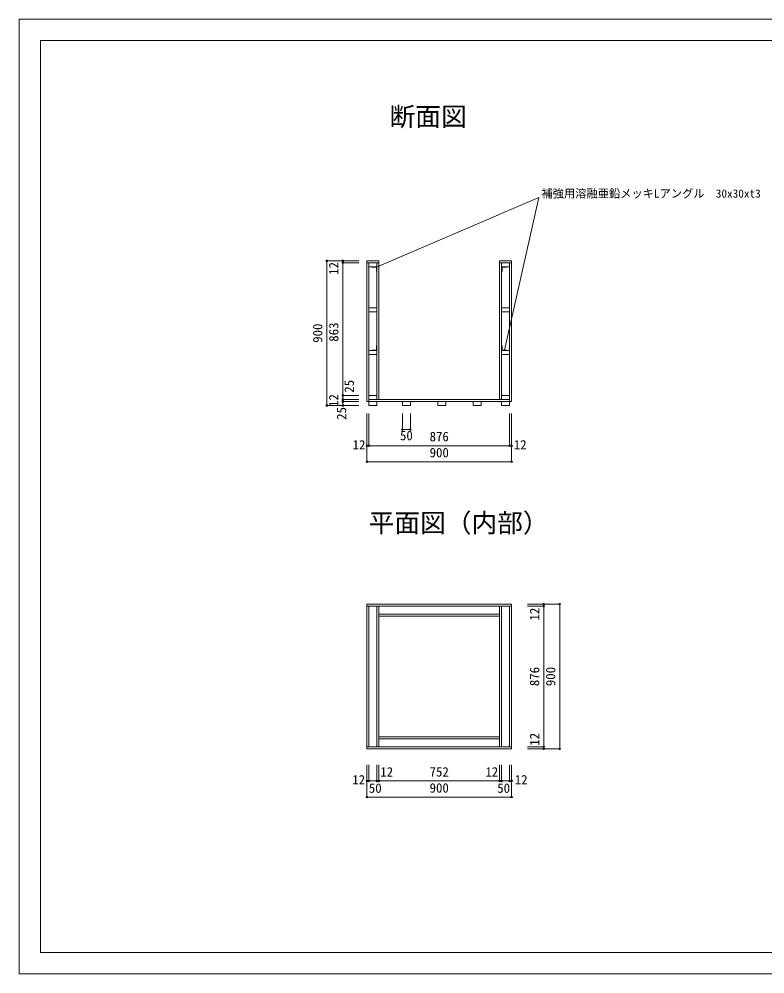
# Model space of a CAD drawing. Units: millimetres, scale not verified, with parts at other scales. Extents: x -6300 to 6300, y -4455 to 4455.
# Drawn here: x -6300 to 663, y -4455 to 4455 of the extents above; entities that cross this region are included whole.
import ezdxf
from ezdxf.enums import TextEntityAlignment as Align

# ---------------------------------------------------------------- set-up
doc = ezdxf.new("R2010")
doc.units = ezdxf.units.MM
doc.header["$LTSCALE"] = 30
doc.header["$PDMODE"] = 32
doc.header["$PDSIZE"] = 15
doc.layers.add('0-0', color=7, linetype='Continuous', lineweight=18)
doc.layers.add('1-0', color=7, linetype='Continuous', lineweight=18)
doc.styles.add('ＭＳ ゴシック', font='')
doc.styles.get('ＭＳ ゴシック').set_extended_font_data('MS Gothic')

msp = doc.modelspace()

# ---------------------------------------------------------------- linework, layer by layer
at = {"layer": '0-0'}
msp.add_line((-6100, -4255), (6100, -4255), dxfattribs=at)
msp.add_lwpolyline([(6300, 4455), (-6300, 4455), (-6300, -4455), (6300, -4455)], close=True, dxfattribs=at)
msp.add_lwpolyline([(6100, 4255), (-6100, 4255), (-6100, -4255)], dxfattribs=at)
at = {"layer": '1-0'}
for p, q in [((-2962.77, 2140.03), (-1447.25, 2790.72)), ((-1768.73, 1365.07), (-1447.25, 2790.72)), ((-3427.59, 2199.2), (-3427.59, 849.2)), ((-3427.59, 2199.2), (-3127.59, 2199.2)), ((-3277.59, 2199.2), (-3277.59, 2181.2)), ((-3277.59, 2199.2), (-3127.59, 2199.2)), ((-3277.59, 2181.2), (-3127.59, 2181.2)), ((-3277.59, 2181.2), (-3277.59, 886.7)), ((-3052.59, 2199.2), (-2941.59, 2199.2)), ((-3052.59, 2199.2), (-3052.59, 886.7)), ((-3052.59, 2181.2), (-2941.59, 2181.2)), ((-3034.59, 2181.2), (-3034.59, 886.7)), ((-3034.59, 2143.7), (-2959.59, 2143.7)), ((-3004.59, 2143.7), (-3004.59, 2139.2)), ((-3004.59, 2141.91), (-3002.81, 2143.7)), ((-2964.09, 2139.2), (-3004.59, 2139.2)), ((-3003.06, 2139.2), (-2998.56, 2143.7)), ((-2998.82, 2139.2), (-2994.32, 2143.7)), ((-2994.58, 2139.2), (-2990.08, 2143.7)), ((-2990.34, 2139.2), (-2985.84, 2143.7)), ((-2986.09, 2139.2), (-2981.59, 2143.7)), ((-2981.85, 2139.2), (-2977.35, 2143.7)), ((-2977.61, 2139.2), (-2973.11, 2143.7)), ((-2973.36, 2139.2), (-2968.86, 2143.7)), ((-2969.12, 2139.2), (-2964.62, 2143.7)), ((-2964.88, 2139.2), (-2960.38, 2143.7)), ((-2964.09, 2135.74), (-2959.59, 2140.24)), ((-2964.09, 2139.2), (-2964.09, 2098.7)), ((-2959.59, 2181.2), (-2959.59, 904.7)), ((-2941.59, 2199.2), (-2941.59, 904.7)), ((-1813.59, 2199.2), (-1702.59, 2199.2)), ((-1813.59, 2199.2), (-1813.59, 904.7)), ((-1813.59, 2181.2), (-1702.59, 2181.2)), ((-1795.59, 2181.2), (-1795.59, 904.7)), ((-1795.59, 2143.7), (-1720.59, 2143.7)), ((-1795.59, 2137.37), (-1789.26, 2143.7)), ((-1795.59, 2141.61), (-1793.5, 2143.7)), ((-1791.09, 2139.2), (-1750.59, 2139.2)), ((-1791.09, 2139.2), (-1791.09, 2098.7)), ((-1789.52, 2139.2), (-1785.02, 2143.7)), ((-1785.28, 2139.2), (-1780.78, 2143.7)), ((-1781.03, 2139.2), (-1776.53, 2143.7)), ((-1776.79, 2139.2), (-1772.29, 2143.7)), ((-1776.79, 2139.2), (-1772.29, 2143.7)), ((-1772.55, 2139.2), (-1768.05, 2143.7)), ((-1768.31, 2139.2), (-1763.81, 2143.7)), ((-1764.06, 2139.2), (-1759.56, 2143.7)), ((-1759.82, 2139.2), (-1755.32, 2143.7)), ((-1755.58, 2139.2), (-1751.08, 2143.7)), ((-1750.59, 2143.7), (-1750.59, 2139.2)), ((-1720.59, 2181.2), (-1720.59, 886.7)), ((-1702.59, 2199.2), (-1702.59, 886.7)), ((-2964.09, 2131.5), (-2959.59, 2136)), ((-2964.09, 2127.26), (-2959.59, 2131.76)), ((-2964.09, 2123.01), (-2959.59, 2127.51)), ((-2964.09, 2118.77), (-2959.59, 2123.27)), ((-2964.09, 2114.53), (-2959.59, 2119.03)), ((-2964.09, 2110.29), (-2959.59, 2114.79)), ((-2964.09, 2106.04), (-2959.59, 2110.54)), ((-2964.09, 2101.8), (-2959.59, 2106.3)), ((-2959.59, 2098.7), (-2964.09, 2098.7)), ((-2962.95, 2098.7), (-2959.59, 2102.06)), ((-1795.59, 2133.13), (-1791.09, 2137.63)), ((-1795.59, 2128.88), (-1791.09, 2133.38)), ((-1795.59, 2124.64), (-1791.09, 2129.14)), ((-1795.59, 2120.4), (-1791.09, 2124.9)), ((-1795.59, 2120.4), (-1791.09, 2124.9)), ((-1795.59, 2116.15), (-1791.09, 2120.65)), ((-1795.59, 2111.91), (-1791.09, 2116.41)), ((-1795.59, 2107.67), (-1791.09, 2112.17)), ((-1795.59, 2103.43), (-1791.09, 2107.93)), ((-1795.59, 2099.18), (-1791.09, 2103.68)), ((-1795.59, 2098.7), (-1791.09, 2098.7)), ((-3004.59, 1361.45), (-3004.59, 1365.95)), ((-2964.09, 1365.95), (-3004.59, 1365.95)), ((-3004.59, 1362.19), (-3000.83, 1365.95)), ((-3001.09, 1361.45), (-2996.59, 1365.95)), ((-2996.84, 1361.45), (-2992.34, 1365.95)), ((-2992.6, 1361.45), (-2988.1, 1365.95)), ((-2988.36, 1361.45), (-2983.86, 1365.95)), ((-2984.12, 1361.45), (-2979.62, 1365.95)), ((-2979.87, 1361.45), (-2975.37, 1365.95)), ((-2975.63, 1361.45), (-2971.13, 1365.95)), ((-2971.39, 1361.45), (-2966.89, 1365.95)), ((-2967.15, 1361.45), (-2959.59, 1369)), ((-2959.59, 1406.45), (-2964.09, 1406.45)), ((-2964.09, 1365.95), (-2964.09, 1406.45)), ((-2964.09, 1402.69), (-2960.33, 1406.45)), ((-2964.09, 1398.44), (-2959.59, 1402.94)), ((-2964.09, 1394.2), (-2959.59, 1398.7)), ((-2964.09, 1389.96), (-2959.59, 1394.46)), ((-2964.09, 1385.71), (-2959.59, 1390.21)), ((-2964.09, 1381.47), (-2959.59, 1385.97)), ((-2964.09, 1377.23), (-2959.59, 1381.73)), ((-2964.09, 1372.99), (-2959.59, 1377.49)), ((-2964.09, 1368.74), (-2959.59, 1373.24)), ((-2962.9, 1361.45), (-2959.59, 1364.76)), ((-1795.59, 1406.45), (-1791.09, 1406.45)), ((-1795.59, 1404.33), (-1793.48, 1406.45)), ((-1795.59, 1400.09), (-1791.09, 1404.59)), ((-1795.59, 1395.85), (-1791.09, 1400.35)), ((-1795.59, 1391.61), (-1791.09, 1396.11)), ((-1795.59, 1387.36), (-1791.09, 1391.86)), ((-1795.59, 1383.12), (-1791.09, 1387.62)), ((-1795.59, 1378.88), (-1791.09, 1383.38)), ((-1795.59, 1374.64), (-1791.09, 1379.14)), ((-1795.59, 1370.39), (-1791.09, 1374.89)), ((-1795.59, 1366.15), (-1791.09, 1370.65)), ((-1795.59, 1361.91), (-1791.09, 1366.41)), ((-1791.81, 1361.45), (-1787.31, 1365.95)), ((-1791.09, 1365.95), (-1791.09, 1406.45)), ((-1791.09, 1365.95), (-1750.59, 1365.95)), ((-1787.57, 1361.45), (-1783.07, 1365.95)), ((-1783.32, 1361.45), (-1778.82, 1365.95)), ((-1779.08, 1361.45), (-1774.58, 1365.95)), ((-1774.84, 1361.45), (-1770.34, 1365.95)), ((-1770.6, 1361.45), (-1766.1, 1365.95)), ((-1766.35, 1361.45), (-1761.85, 1365.95)), ((-1762.11, 1361.45), (-1757.61, 1365.95)), ((-1757.87, 1361.45), (-1753.37, 1365.95)), ((-1753.63, 1361.45), (-1750.59, 1364.48)), ((-1750.59, 1361.45), (-1750.59, 1365.95)), ((-3277.59, 904.7), (-3277.59, 942.2)), ((-3277.59, 942.2), (-3127.59, 942.2)), ((-3277.59, 886.7), (-3277.59, 904.7)), ((-3277.59, 904.7), (-3127.59, 904.7)), ((-3034.59, 942.2), (-2959.59, 942.2)), ((-3034.59, 904.7), (-1720.59, 904.7)), ((-1795.59, 942.2), (-1720.59, 942.2)), ((-3427.59, 849.2), (-3127.59, 849.2)), ((-3277.59, 886.7), (-3127.59, 886.7)), ((-3277.59, 886.7), (-3277.59, 849.2)), ((-3277.59, 886.7), (-3127.59, 886.7)), ((-3277.59, 849.2), (-3127.59, 849.2)), ((-3052.59, 886.7), (-1702.59, 886.7)), ((-3034.59, 886.7), (-3034.59, 849.2)), ((-1795.59, 886.7), (-1795.59, 849.2)), ((-1795.59, 849.2), (-1720.59, 849.2)), ((-1720.59, 886.7), (-1720.59, 849.2)), ((-3052.59, 324.2), (-3052.59, 774.2)), ((-3034.59, 474.2), (-3034.59, 774.2)), ((-2721.84, 624.2), (-2721.84, 774.2)), ((-2646.84, 624.2), (-2646.84, 774.2)), ((-1720.59, 474.2), (-1720.59, 774.2)), ((-1702.59, 474.2), (-1702.59, 774.2)), ((-1702.59, 324.2), (-1702.59, 774.2)), ((-2721.84, 624.2), (-2646.84, 624.2)), ((-3052.59, 474.2), (-3034.59, 474.2)), ((-3034.59, 474.2), (-1720.59, 474.2)), ((-1720.59, 474.2), (-1702.59, 474.2)), ((-3052.59, 324.2), (-1702.59, 324.2)), ((-1702.59, -1004.87), (-3052.59, -1004.87)), ((-3052.59, -1004.87), (-3052.59, -2354.87)), ((-1702.59, -1022.87), (-3052.59, -1022.87)), ((-3034.59, -1022.87), (-3034.59, -2336.87)), ((-2959.59, -1022.87), (-2959.59, -2336.87)), ((-2941.59, -1022.87), (-2941.59, -2336.87)), ((-1813.59, -2336.87), (-1813.59, -1022.87)), ((-1795.59, -2336.87), (-1795.59, -1022.87)), ((-1720.59, -2336.87), (-1720.59, -1022.87)), ((-1702.59, -2354.87), (-1702.59, -1004.87)), ((-1402.59, -1004.87), (-1552.59, -1004.87)), ((-1252.59, -1004.87), (-1552.59, -1004.87)), ((-1402.59, -1022.87), (-1552.59, -1022.87)), ((-1402.59, -1022.87), (-1402.59, -1004.87)), ((-1402.59, -2336.87), (-1402.59, -1022.87)), ((-1252.59, -2354.87), (-1252.59, -1004.87)), ((-1813.59, -1097.87), (-2941.59, -1097.87)), ((-1813.59, -1115.87), (-2941.59, -1115.87)), ((-2941.59, -2243.87), (-1813.59, -2243.87)), ((-2941.59, -2261.87), (-1813.59, -2261.87)), ((-3052.59, -2336.87), (-1702.59, -2336.87)), ((-3052.59, -2354.87), (-1702.59, -2354.87)), ((-1402.59, -2336.87), (-1552.59, -2336.87)), ((-1402.59, -2354.87), (-1552.59, -2354.87)), ((-1252.59, -2354.87), (-1552.59, -2354.87)), ((-1402.59, -2354.87), (-1402.59, -2336.87)), ((-3052.59, -2654.87), (-3052.59, -2504.87)), ((-3052.59, -2804.87), (-3052.59, -2504.87)), ((-3034.59, -2654.87), (-3034.59, -2504.87)), ((-2959.59, -2654.87), (-2959.59, -2504.87)), ((-2941.59, -2654.87), (-2941.59, -2504.87)), ((-1813.59, -2654.87), (-1813.59, -2504.87)), ((-1795.59, -2654.87), (-1795.59, -2504.87)), ((-1720.59, -2654.87), (-1720.59, -2504.87)), ((-1702.59, -2654.87), (-1702.59, -2504.87)), ((-1702.59, -2804.87), (-1702.59, -2504.87)), ((-3052.59, -2654.87), (-3034.59, -2654.87)), ((-3034.59, -2654.87), (-2959.59, -2654.87)), ((-2959.59, -2654.87), (-2941.59, -2654.87)), ((-2941.59, -2654.87), (-1813.59, -2654.87)), ((-1813.59, -2654.87), (-1795.59, -2654.87)), ((-1795.59, -2654.87), (-1720.59, -2654.87)), ((-1720.59, -2654.87), (-1702.59, -2654.87)), ((-3052.59, -2804.87), (-1702.59, -2804.87))]:
    msp.add_line(p, q, dxfattribs=at)
for points in [[(-2959.59, 1724.45), (-3034.59, 1724.45), (-3034.59, 1761.95), (-2959.59, 1761.95)], [(-1795.59, 1724.45), (-1720.59, 1724.45), (-1720.59, 1761.95), (-1795.59, 1761.95)], [(-2959.59, 1323.95), (-3034.59, 1323.95), (-3034.59, 1361.45), (-2959.59, 1361.45)], [(-1795.59, 1323.95), (-1720.59, 1323.95), (-1720.59, 1361.45), (-1795.59, 1361.45)]]:
    msp.add_lwpolyline(points, close=True, dxfattribs=at)
for points in [[(-2959.59, 886.7), (-2959.59, 849.2), (-3034.59, 849.2)], [(-2646.84, 886.7), (-2646.84, 849.2), (-2721.84, 849.2), (-2721.84, 886.7)], [(-2316.09, 886.7), (-2316.09, 849.2), (-2391.09, 849.2), (-2391.09, 886.7)], [(-1985.34, 886.7), (-1985.34, 849.2), (-2060.34, 849.2), (-2060.34, 886.7)]]:
    msp.add_lwpolyline(points, dxfattribs=at)
for p in [(-3427.59, 2199.2), (-3277.59, 2199.2), (-3277.59, 2181.2), (-3277.59, 942.2), (-3277.59, 904.7), (-3277.59, 886.7), (-3427.59, 849.2), (-3277.59, 849.2), (-2721.84, 624.2), (-2646.84, 624.2), (-3052.59, 474.2), (-3034.59, 474.2), (-1720.59, 474.2), (-1702.59, 474.2), (-3052.59, 324.2), (-1702.59, 324.2), (-1402.59, -1004.87), (-1402.59, -1022.87), (-1252.59, -1004.87), (-1402.59, -2336.87), (-1402.59, -2354.87), (-1252.59, -2354.87), (-3052.59, -2654.87), (-3034.59, -2654.87), (-2959.59, -2654.87), (-2941.59, -2654.87), (-1813.59, -2654.87), (-1795.59, -2654.87), (-1720.59, -2654.87), (-1702.59, -2654.87), (-3052.59, -2804.87), (-1702.59, -2804.87)]:
    msp.add_point(p, dxfattribs=at)

# ---------------------------------------------------------------- texts
at = {"layer": '1-0', "style": 'ＭＳ ゴシック'}
for s, height, p in [('断面図', 176, (-2841.2, 3405.02)), ('補強用溶融亜鉛メッキLアングル\u300030x30xt3', 76.98, (-1423.21, 2765.73)), ('50', 87.98, (-2744.34, 498.53)), ('876', 87.98, (-2467.59, 489.2)), ('12', 87.98, (-3186.33, 412.44)), ('900', 87.98, (-2467.59, 339.2)), ('12', 87.98, (-1681.71, 412.44)), ('平面図（内部）', 176, (-3036.88, -387.35)), ('12', 87.98, (-2928.15, -2639.87)), ('752', 87.98, (-2467.59, -2639.87)), ('12', 87.98, (-1946.97, -2639.87)), ('12', 87.98, (-3189.39, -2713.34)), ('12', 87.98, (-1672.32, -2713.34)), ('50', 87.98, (-3034.63, -2791.58)), ('900', 87.98, (-2467.59, -2789.87)), ('50', 87.98, (-1836.2, -2791.58))]:
    msp.add_text(s, height=height, dxfattribs=at).set_placement(p, align=Align.BOTTOM_LEFT)
for s, p in [('12', (-3292.59, 2068.24)), ('900', (-3442.59, 1434.2)), ('863', (-3292.59, 1443.95)), ('25', (-3148.26, 968.7)), ('12', (-3292.59, 835.7)), ('25', (-3219.72, 715.49)), ('12', (-1417.59, -1157.67)), ('876', (-1417.59, -1769.87)), ('900', (-1267.59, -1769.87)), ('12', (-1417.59, -2325.86))]:
    msp.add_text(s, height=87.98, rotation=90, dxfattribs=at).set_placement(p, align=Align.BOTTOM_LEFT)

doc.saveas('drawing.dxf')
